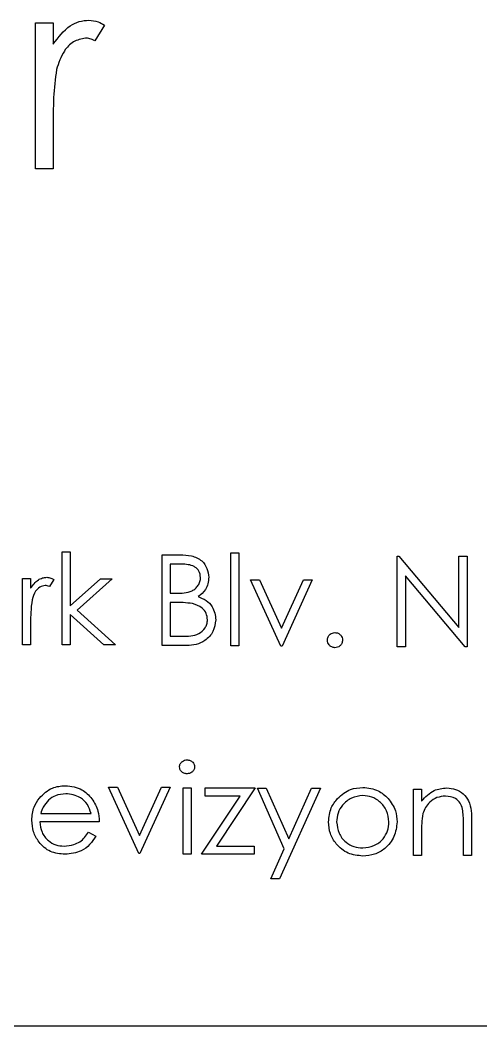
# Model space of a CAD drawing. Extents: x 150 to 4150, y 50 to 2920.
# Drawn here: x 1399.17 to 1415.28, y 2314.08 to 2349.28 of the extents above; entities that cross this region are included whole.
import ezdxf

# ---------------------------------------------------------------- set-up
doc = ezdxf.new("R2010")
doc.units = 0
doc.header["$LTSCALE"] = 10
doc.linetypes.add('SLD-KATı', pattern=[0])
doc.layers.get('0').update_dxf_attribs({"linetype": 'CONTINUOUS'})

msp = doc.modelspace()

# ---------------------------------------------------------------- linework, layer by layer
at = {"color": 7, "linetype": 'SLD-KATı'}
for p, q in [((1399.697, 2349.192), (1400.325, 2349.192)), ((1399.697, 2344.076), (1399.697, 2349.192)), ((1400.325, 2349.192), (1400.325, 2348.439)), ((1402.12, 2349.106), (1401.775, 2348.562)), ((1400.325, 2345.796), (1400.325, 2344.076)), ((1400.325, 2344.076), (1399.697, 2344.076)), ((1400.632, 2330.666), (1400.917, 2330.666)), ((1400.632, 2327.41), (1400.632, 2330.666)), ((1400.917, 2330.666), (1400.917, 2328.783)), ((1406.534, 2330.631), (1406.819, 2330.631)), ((1406.534, 2327.374), (1406.534, 2330.631)), ((1406.819, 2330.631), (1406.819, 2327.374)), ((1404.132, 2330.564), (1404.752, 2330.564)), ((1404.132, 2327.389), (1404.132, 2330.564)), ((1404.417, 2330.239), (1404.417, 2329.221)), ((1404.804, 2330.239), (1404.417, 2330.239)), ((1412.355, 2330.516), (1412.414, 2330.516)), ((1412.355, 2327.341), (1412.355, 2330.516)), ((1412.414, 2330.516), (1414.512, 2328.017)), ((1414.512, 2330.516), (1414.797, 2330.516)), ((1414.512, 2328.017), (1414.512, 2330.516)), ((1414.797, 2330.516), (1414.797, 2327.341)), ((1399.248, 2329.737), (1399.533, 2329.737)), ((1399.248, 2327.417), (1399.248, 2329.737)), ((1399.533, 2329.737), (1399.533, 2329.396)), ((1400.347, 2329.699), (1400.19, 2329.452)), ((1400.917, 2328.783), (1401.972, 2329.73)), ((1402.382, 2329.73), (1401.157, 2328.631)), ((1401.972, 2329.73), (1402.382, 2329.73)), ((1407.226, 2329.689), (1407.534, 2329.689)), ((1408.284, 2327.369), (1407.226, 2329.689)), ((1407.534, 2329.689), (1408.305, 2328)), ((1408.305, 2328), (1409.075, 2329.689)), ((1409.383, 2329.689), (1408.325, 2327.369)), ((1409.075, 2329.689), (1409.383, 2329.689)), ((1412.64, 2329.834), (1412.64, 2327.341)), ((1414.732, 2327.341), (1412.64, 2329.834)), ((1404.417, 2329.221), (1404.609, 2329.221)), ((1404.417, 2328.895), (1404.417, 2327.715)), ((1404.606, 2328.895), (1404.417, 2328.895)), ((1400.917, 2328.479), (1400.917, 2327.41)), ((1402.095, 2327.41), (1400.917, 2328.479)), ((1401.157, 2328.631), (1402.504, 2327.41)), ((1399.533, 2328.197), (1399.533, 2327.417)), ((1399.533, 2327.417), (1399.248, 2327.417)), ((1404.417, 2327.715), (1404.823, 2327.715)), ((1400.917, 2327.41), (1400.632, 2327.41)), ((1402.504, 2327.41), (1402.095, 2327.41)), ((1404.991, 2327.389), (1404.132, 2327.389)), ((1406.819, 2327.374), (1406.534, 2327.374)), ((1408.325, 2327.369), (1408.284, 2327.369)), ((1412.64, 2327.341), (1412.355, 2327.341)), ((1414.797, 2327.341), (1414.732, 2327.341)), ((1402.257, 2322.427), (1402.566, 2322.427)), ((1403.316, 2320.107), (1402.257, 2322.427)), ((1402.566, 2322.427), (1403.336, 2320.738)), ((1403.336, 2320.738), (1404.106, 2322.427)), ((1404.415, 2322.427), (1403.356, 2320.107)), ((1404.106, 2322.427), (1404.415, 2322.427)), ((1404.863, 2322.413), (1405.147, 2322.413)), ((1404.863, 2320.092), (1404.863, 2322.413)), ((1405.147, 2322.413), (1405.147, 2320.092)), ((1405.636, 2322.407), (1407.386, 2322.407)), ((1405.636, 2322.122), (1405.636, 2322.407)), ((1407.386, 2322.407), (1406.037, 2320.372)), ((1407.468, 2322.396), (1407.775, 2322.396)), ((1408.406, 2320.274), (1407.468, 2322.396)), ((1407.775, 2322.396), (1408.56, 2320.619)), ((1409.666, 2322.396), (1408.241, 2319.221)), ((1408.56, 2320.619), (1409.358, 2322.396)), ((1409.358, 2322.396), (1409.666, 2322.396)), ((1412.922, 2322.365), (1413.207, 2322.365)), ((1412.922, 2320.045), (1412.922, 2322.365)), ((1413.207, 2322.365), (1413.207, 2321.947)), ((1405.514, 2320.087), (1406.864, 2322.122)), ((1406.864, 2322.122), (1405.636, 2322.122)), ((1399.886, 2321.508), (1401.647, 2321.508)), ((1401.932, 2321.223), (1399.856, 2321.223)), ((1414.672, 2320.045), (1414.672, 2321.136)), ((1414.957, 2321.23), (1414.957, 2320.045)), ((1401.557, 2320.856), (1401.81, 2320.723)), ((1413.207, 2320.884), (1413.207, 2320.045)), ((1406.037, 2320.372), (1407.346, 2320.372)), ((1407.346, 2320.372), (1407.346, 2320.087)), ((1403.356, 2320.107), (1403.316, 2320.107)), ((1405.147, 2320.092), (1404.863, 2320.092)), ((1407.346, 2320.087), (1405.514, 2320.087)), ((1407.933, 2319.221), (1408.406, 2320.274)), ((1413.207, 2320.045), (1412.922, 2320.045)), ((1414.957, 2320.045), (1414.672, 2320.045)), ((1408.241, 2319.221), (1407.933, 2319.221)), ((1336.697, 2314.076), (1524.697, 2314.076))]:
    msp.add_line(p, q, dxfattribs=at)
for points, knots in [([(1400.325, 2348.439), (1400.5, 2348.679), (1400.746, 2349.014), (1401.226, 2349.251), (1401.457, 2349.271), (1401.573, 2349.282)], [0, 0, 0, 0, 0.558776, 0.779491, 1, 1, 1, 1]), ([(1401.573, 2349.282), (1401.681, 2349.269), (1401.876, 2349.245), (1402.045, 2349.149), (1402.12, 2349.106)], [0, 0, 0, 0, 0.55923, 1, 1, 1, 1]), ([(1401.454, 2348.653), (1401.306, 2348.621), (1401.009, 2348.557), (1400.628, 2348.145), (1400.509, 2347.776), (1400.437, 2347.551)], [0, 0, 0, 0, 0.2783228, 0.5587456, 1, 1, 1, 1]), ([(1401.775, 2348.562), (1401.717, 2348.589), (1401.615, 2348.636), (1401.503, 2348.648), (1401.454, 2348.653)], [0, 0, 0, 0, 0.56038, 1, 1, 1, 1]), ([(1400.437, 2347.551), (1400.396, 2347.225), (1400.322, 2346.642), (1400.324, 2346.054), (1400.325, 2345.796)], [0, 0, 0, 0, 0.559629, 1, 1, 1, 1]), ([(1404.752, 2330.564), (1404.888, 2330.561), (1405.158, 2330.556), (1405.516, 2330.394), (1405.725, 2330.097), (1405.749, 2329.884), (1405.761, 2329.778)], [0, 0, 0, 0, 0.281321, 0.559917, 0.779947, 1, 1, 1, 1]), ([(1405.476, 2329.772), (1405.466, 2329.85), (1405.452, 2329.968), (1405.352, 2330.089), (1405.162, 2330.224), (1404.963, 2330.232), (1404.804, 2330.239)], [0, 0, 0, 0, 0.249291, 0.374923, 0.500639, 1, 1, 1, 1]), ([(1399.533, 2329.396), (1399.612, 2329.505), (1399.724, 2329.657), (1399.942, 2329.764), (1400.046, 2329.773), (1400.099, 2329.778)], [0, 0, 0, 0, 0.558758, 0.779472, 1, 1, 1, 1]), ([(1400.099, 2329.778), (1400.148, 2329.772), (1400.236, 2329.762), (1400.313, 2329.718), (1400.347, 2329.699)], [0, 0, 0, 0, 0.559208, 1, 1, 1, 1]), ([(1404.609, 2329.221), (1404.808, 2329.222), (1405.058, 2329.222), (1405.303, 2329.383), (1405.399, 2329.494), (1405.464, 2329.626), (1405.472, 2329.723), (1405.476, 2329.772)], [0, 0, 0, 0, 0.49862, 0.624017, 0.749405, 0.874715, 1, 1, 1, 1]), ([(1405.761, 2329.778), (1405.755, 2329.703), (1405.744, 2329.553), (1405.64, 2329.298), (1405.487, 2329.176), (1405.394, 2329.102)], [0, 0, 0, 0, 0.280851, 0.561527, 1, 1, 1, 1]), ([(1400.045, 2329.493), (1399.978, 2329.479), (1399.843, 2329.449), (1399.67, 2329.262), (1399.616, 2329.095), (1399.584, 2328.993)], [0, 0, 0, 0, 0.278326, 0.558714, 1, 1, 1, 1]), ([(1400.19, 2329.452), (1400.164, 2329.464), (1400.118, 2329.485), (1400.067, 2329.491), (1400.045, 2329.493)], [0, 0, 0, 0, 0.5603992, 1, 1, 1, 1]), ([(1399.584, 2328.993), (1399.565, 2328.845), (1399.531, 2328.581), (1399.532, 2328.314), (1399.533, 2328.197)], [0, 0, 0, 0, 0.559688, 1, 1, 1, 1]), ([(1405.2, 2328.858), (1405.09, 2328.872), (1404.892, 2328.896), (1404.694, 2328.896), (1404.606, 2328.895)], [0, 0, 0, 0, 0.55972, 1, 1, 1, 1]), ([(1405.72, 2328.291), (1405.71, 2328.368), (1405.691, 2328.524), (1405.508, 2328.751), (1405.317, 2328.817), (1405.2, 2328.858)], [0, 0, 0, 0, 0.2799413, 0.560416, 1, 1, 1, 1]), ([(1405.394, 2329.102), (1405.489, 2329.063), (1405.679, 2328.987), (1405.879, 2328.774), (1405.987, 2328.531), (1405.999, 2328.371), (1406.005, 2328.291)], [0, 0, 0, 0, 0.280376, 0.559607, 0.779747, 1, 1, 1, 1]), ([(1404.823, 2327.715), (1405.031, 2327.715), (1405.342, 2327.715), (1405.615, 2327.959), (1405.707, 2328.14), (1405.716, 2328.24), (1405.72, 2328.291)], [0, 0, 0, 0, 0.4993436, 0.7487453, 0.8743733, 1, 1, 1, 1]), ([(1406.005, 2328.291), (1405.986, 2328.148), (1405.948, 2327.863), (1405.663, 2327.562), (1405.326, 2327.408), (1405.103, 2327.396), (1404.991, 2327.389)], [0, 0, 0, 0, 0.279137, 0.55867, 0.779065, 1, 1, 1, 1]), ([(1409.912, 2327.579), (1409.917, 2327.618), (1409.926, 2327.696), (1409.998, 2327.782), (1410.085, 2327.835), (1410.146, 2327.841), (1410.177, 2327.843)], [0, 0, 0, 0, 0.27957, 0.559282, 0.779575, 1, 1, 1, 1]), ([(1410.177, 2327.843), (1410.216, 2327.839), (1410.294, 2327.83), (1410.38, 2327.757), (1410.434, 2327.671), (1410.439, 2327.609), (1410.442, 2327.579)], [0, 0, 0, 0, 0.279622, 0.559323, 0.779612, 1, 1, 1, 1]), ([(1410.177, 2327.314), (1410.138, 2327.319), (1410.06, 2327.329), (1409.974, 2327.4), (1409.921, 2327.487), (1409.915, 2327.548), (1409.912, 2327.579)], [0, 0, 0, 0, 0.279583, 0.559137, 0.779508, 1, 1, 1, 1]), ([(1410.442, 2327.579), (1410.437, 2327.54), (1410.428, 2327.462), (1410.355, 2327.376), (1410.269, 2327.322), (1410.208, 2327.317), (1410.177, 2327.314)], [0, 0, 0, 0, 0.27956, 0.559401, 0.779681, 1, 1, 1, 1]), ([(1404.74, 2323.144), (1404.746, 2323.182), (1404.756, 2323.256), (1404.83, 2323.335), (1404.915, 2323.383), (1404.974, 2323.387), (1405.004, 2323.39)], [0, 0, 0, 0, 0.279199, 0.558913, 0.779449, 1, 1, 1, 1]), ([(1405.004, 2323.39), (1405.041, 2323.386), (1405.117, 2323.378), (1405.204, 2323.314), (1405.26, 2323.233), (1405.266, 2323.174), (1405.27, 2323.144)], [0, 0, 0, 0, 0.279861, 0.559865, 0.779906, 1, 1, 1, 1]), ([(1405.004, 2322.901), (1404.967, 2322.905), (1404.892, 2322.913), (1404.806, 2322.977), (1404.75, 2323.056), (1404.744, 2323.115), (1404.74, 2323.144)], [0, 0, 0, 0, 0.279819, 0.559642, 0.779939, 1, 1, 1, 1]), ([(1405.27, 2323.144), (1405.264, 2323.107), (1405.253, 2323.032), (1405.177, 2322.954), (1405.092, 2322.908), (1405.033, 2322.903), (1405.004, 2322.901)], [0, 0, 0, 0, 0.27914, 0.558901, 0.779346, 1, 1, 1, 1]), ([(1399.838, 2322.052), (1399.981, 2322.192), (1400.236, 2322.443), (1400.589, 2322.472), (1400.745, 2322.484)], [0, 0, 0, 0, 0.558568, 1, 1, 1, 1]), ([(1400.745, 2322.484), (1400.951, 2322.461), (1401.32, 2322.418), (1401.569, 2322.147), (1401.679, 2322.028)], [0, 0, 0, 0, 0.558917, 1, 1, 1, 1]), ([(1400.76, 2322.199), (1400.637, 2322.189), (1400.416, 2322.17), (1400.24, 2322.039), (1400.162, 2321.982)], [0, 0, 0, 0, 0.559432, 1, 1, 1, 1]), ([(1401.647, 2321.508), (1401.612, 2321.617), (1401.543, 2321.837), (1401.299, 2322.058), (1401.029, 2322.178), (1400.849, 2322.192), (1400.76, 2322.199)], [0, 0, 0, 0, 0.280137, 0.559191, 0.77961, 1, 1, 1, 1]), ([(1411.151, 2322.138), (1411.016, 2322.121), (1410.745, 2322.088), (1410.448, 2321.835), (1410.263, 2321.534), (1410.245, 2321.321), (1410.236, 2321.214)], [0, 0, 0, 0, 0.279478, 0.559257, 0.779571, 1, 1, 1, 1]), ([(1410.269, 2322.039), (1410.412, 2322.163), (1410.669, 2322.386), (1411.004, 2322.412), (1411.153, 2322.423)], [0, 0, 0, 0, 0.558859, 1, 1, 1, 1]), ([(1412.067, 2321.214), (1412.052, 2321.35), (1412.02, 2321.621), (1411.77, 2321.92), (1411.471, 2322.109), (1411.258, 2322.128), (1411.151, 2322.138)], [0, 0, 0, 0, 0.279596, 0.559389, 0.779659, 1, 1, 1, 1]), ([(1411.153, 2322.423), (1411.341, 2322.403), (1411.678, 2322.368), (1411.925, 2322.141), (1412.034, 2322.041)], [0, 0, 0, 0, 0.559175, 1, 1, 1, 1]), ([(1413.207, 2321.947), (1413.342, 2322.093), (1413.585, 2322.353), (1413.935, 2322.39), (1414.09, 2322.406)], [0, 0, 0, 0, 0.559129, 1, 1, 1, 1]), ([(1414.09, 2322.406), (1414.194, 2322.397), (1414.402, 2322.379), (1414.675, 2322.211), (1414.952, 2321.841), (1414.955, 2321.482), (1414.957, 2321.23)], [0, 0, 0, 0, 0.1870294, 0.3738754, 0.5606092, 1, 1, 1, 1]), ([(1399.571, 2321.277), (1399.585, 2321.435), (1399.61, 2321.717), (1399.768, 2321.949), (1399.838, 2322.052)], [0, 0, 0, 0, 0.55943, 1, 1, 1, 1]), ([(1400.162, 2321.982), (1400.093, 2321.904), (1399.969, 2321.763), (1399.911, 2321.586), (1399.886, 2321.508)], [0, 0, 0, 0, 0.5587885, 1, 1, 1, 1]), ([(1401.679, 2322.028), (1401.762, 2321.888), (1401.91, 2321.638), (1401.925, 2321.35), (1401.932, 2321.223)], [0, 0, 0, 0, 0.55891, 1, 1, 1, 1]), ([(1409.951, 2321.216), (1409.967, 2321.387), (1409.997, 2321.693), (1410.186, 2321.933), (1410.269, 2322.039)], [0, 0, 0, 0, 0.5593121, 1, 1, 1, 1]), ([(1412.034, 2322.041), (1412.137, 2321.902), (1412.32, 2321.655), (1412.342, 2321.35), (1412.352, 2321.216)], [0, 0, 0, 0, 0.559178, 1, 1, 1, 1]), ([(1414.04, 2322.121), (1413.94, 2322.11), (1413.738, 2322.089), (1413.502, 2321.926), (1413.331, 2321.73), (1413.277, 2321.581), (1413.251, 2321.506)], [0, 0, 0, 0, 0.2795513, 0.5593662, 0.7796944, 1, 1, 1, 1]), ([(1414.639, 2321.664), (1414.616, 2321.738), (1414.57, 2321.885), (1414.364, 2322.089), (1414.163, 2322.109), (1414.04, 2322.121)], [0, 0, 0, 0, 0.281194, 0.561328, 1, 1, 1, 1]), ([(1413.251, 2321.506), (1413.235, 2321.391), (1413.207, 2321.184), (1413.207, 2320.976), (1413.207, 2320.884)], [0, 0, 0, 0, 0.559687, 1, 1, 1, 1]), ([(1414.672, 2321.136), (1414.673, 2321.235), (1414.674, 2321.412), (1414.649, 2321.587), (1414.639, 2321.664)], [0, 0, 0, 0, 0.560217, 1, 1, 1, 1]), ([(1400.738, 2320.083), (1400.562, 2320.099), (1400.209, 2320.13), (1399.83, 2320.469), (1399.609, 2320.865), (1399.584, 2321.14), (1399.571, 2321.277)], [0, 0, 0, 0, 0.279873, 0.558851, 0.779441, 1, 1, 1, 1]), ([(1399.856, 2321.223), (1399.871, 2321.097), (1399.9, 2320.846), (1400.124, 2320.561), (1400.406, 2320.392), (1400.604, 2320.376), (1400.702, 2320.368)], [0, 0, 0, 0, 0.279944, 0.559324, 0.779523, 1, 1, 1, 1]), ([(1411.153, 2320.021), (1410.975, 2320.039), (1410.619, 2320.075), (1410.228, 2320.405), (1409.989, 2320.798), (1409.963, 2321.077), (1409.951, 2321.216)], [0, 0, 0, 0, 0.279773, 0.55919, 0.779589, 1, 1, 1, 1]), ([(1410.236, 2321.214), (1410.252, 2321.08), (1410.286, 2320.812), (1410.529, 2320.507), (1410.835, 2320.335), (1411.046, 2320.316), (1411.151, 2320.306)], [0, 0, 0, 0, 0.27963, 0.559187, 0.779502, 1, 1, 1, 1]), ([(1411.151, 2320.306), (1411.286, 2320.322), (1411.555, 2320.352), (1411.859, 2320.594), (1412.036, 2320.897), (1412.057, 2321.108), (1412.067, 2321.214)], [0, 0, 0, 0, 0.279753, 0.559102, 0.779583, 1, 1, 1, 1]), ([(1412.352, 2321.216), (1412.33, 2321.039), (1412.287, 2320.686), (1411.967, 2320.29), (1411.57, 2320.053), (1411.292, 2320.032), (1411.153, 2320.021)], [0, 0, 0, 0, 0.279522, 0.559384, 0.779502, 1, 1, 1, 1]), ([(1400.702, 2320.368), (1400.819, 2320.379), (1401.012, 2320.398), (1401.258, 2320.515), (1401.428, 2320.669), (1401.514, 2320.794), (1401.557, 2320.856)], [0, 0, 0, 0, 0.339479, 0.559648, 0.779519, 1, 1, 1, 1]), ([(1401.81, 2320.723), (1401.745, 2320.618), (1401.616, 2320.408), (1401.251, 2320.139), (1400.932, 2320.104), (1400.738, 2320.083)], [0, 0, 0, 0, 0.280896, 0.561407, 1, 1, 1, 1])]:
    msp.add_open_spline(points, degree=3, knots=knots, dxfattribs=at)

doc.saveas('drawing.dxf')
